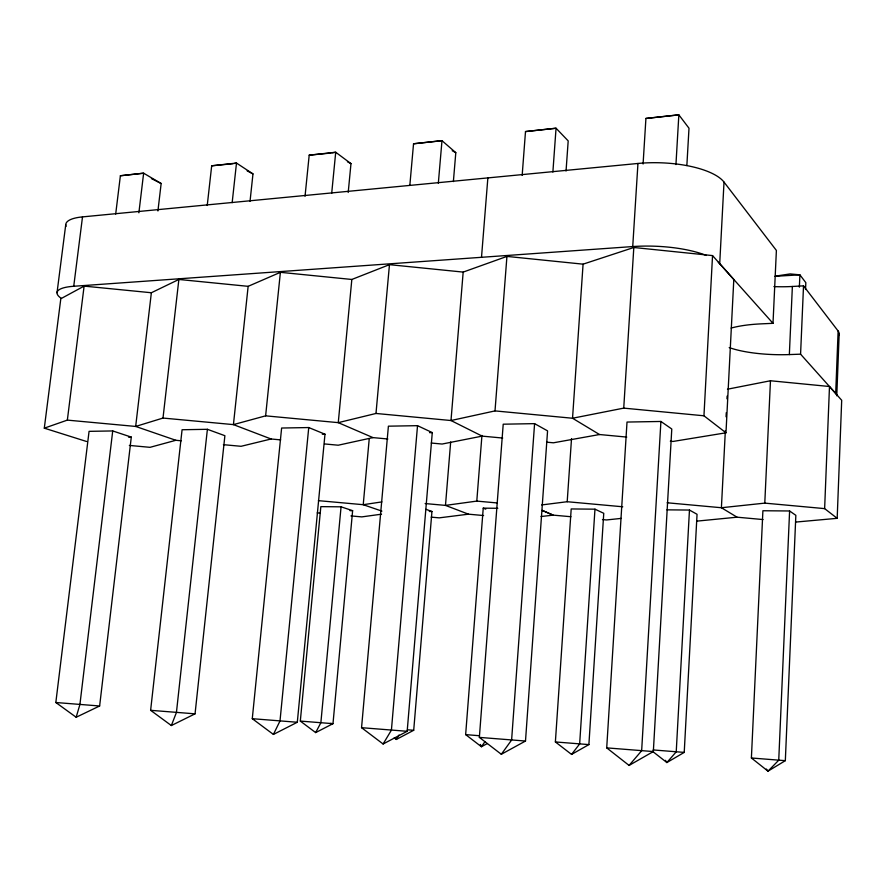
<?xml version="1.0" encoding="UTF-8"?>
<svg xmlns="http://www.w3.org/2000/svg" width="886" height="886" viewBox="0 0 886 886"><rect width="100%" height="100%" fill="white"/><g stroke="black" fill="none" stroke-linecap="round" stroke-linejoin="round"><path stroke-width="1.33" d="M829.484 386.506L841.7 400.273L837.181 518.321L824.633 508.619L829.484 386.506L770.466 380.758L727.472 389.209M839.175 333.701L836.772 395.809A51.687 11.673 1.8 0 0 835.686 393.473L838.123 331.01L803.524 285.846L792.372 286.477A58.908 17.953 0.8 0 1 773.899 286.599M785.328 760.675L795.849 515.331L789.603 510.978L762.901 510.746L751.394 757.984L767.996 771.163L785.328 760.675L751.394 757.984M805.54 289.5L805.828 282.667L799.903 274.837L790.113 273.918L775.172 276.177M729.211 347.567A59.373 15.472 1.4 0 0 789.348 354.577L792.372 286.477M789.603 510.978L778.739 760.221L767.996 771.163L766.39 769.048M799.36 287.164L799.903 274.837L775.195 276.299M835.686 393.473L800.579 354.178L803.524 285.846M731.116 328.086A59.373 15.472 1.4 0 1 761.085 323.866L773.002 323.324L776.391 250.439L724.017 182.095A66.749 24 1.9 0 0 637.953 163.467L82.509 216.893A46.006 13.29 9 0 0 66.018 226.417M667.125 502.772L721.403 507.733L764.784 503.126L770.466 380.758M725.357 430.563L721.403 507.733L737.074 517.191L763.045 519.561M726.055 416.774L726.276 412.643M726.974 398.855L727.118 396.097M670.314 441.195L673.039 441.45L725.977 432.8L733.807 279.5L712.543 255.589L633.811 247.493L583.077 264.161L506.936 256.408L463.179 272.091L389.463 264.659L351.831 279.467L280.397 272.323L248.146 286.333L178.872 279.455L151.362 292.745L84.115 286.112L60.813 298.737L44.3 428.159L86.606 441.505M773.002 323.324L719.709 263.685L724.017 182.095M666.937 509.849L689.463 510.048L676.228 751.837L666.881 762.547L652.528 751.328M665.419 760.321L666.881 762.547L684.225 752.402L697.049 514.29L689.463 510.048M725.977 432.8L703.949 415.789L712.543 255.589M653.336 751.561L671.787 429.012L660.912 421.459L627.011 422.057L606.711 747.873L629.082 765.426L653.336 751.561L606.711 747.873M686.86 165.538L688.998 128.237L678.853 114.837L645.916 118.447L643.081 164.021M660.912 421.459L641.652 750.752L629.082 765.426M675.94 164.586L678.853 114.837L645.916 118.447M61.444 298.471A46.349 11.452 8.3 0 1 73.737 286.267L632.726 246.563L637.953 163.467M44.3 428.159L67.347 420.119L135.669 426.443L163.002 418.059L233.428 424.615L265.623 415.844L338.264 422.644L375.985 413.463L450.996 420.529L495.008 410.905L572.533 418.247L623.733 408.125L633.811 247.493M588.891 744.605L603.754 513.304L594.971 509.173L571.193 508.952L555.378 741.947L571.559 754.418L588.891 744.605L555.378 741.947M594.971 509.173L579.654 743.93L571.559 754.418M583.077 264.161L572.533 418.247L599.512 434.528L626.745 437.086M541.667 504.942L567.195 501.72L571.525 438.548M525.498 741.039L547.57 430.873L534.59 423.641L503.215 424.195L479.359 737.385L501.31 754.285L525.498 741.039L479.359 737.385M566.043 171.053L568.192 140.896L556.054 128.226L525.498 131.571L522.164 175.417M534.59 423.641L511.61 740.043L501.31 754.285M552.875 172.061L556.054 128.226L525.498 131.571M487.256 743.575L481.43 746.732L465.648 734.605L483.235 508.154L497.799 508.287M495.008 410.905L506.936 256.408M425.136 503.558L445.481 505.397L476.79 501.099L481.94 435.436M481.508 257.305L487.865 177.898M463.179 272.091L450.996 420.529L482.161 436.122L502.716 438.049M450.675 441.97L445.481 505.397L468.472 514.179L483.59 515.541M407.172 731.304L432.279 432.601L417.527 425.668L388.4 426.177L361.554 727.683L383.106 743.996L407.172 731.304L361.554 727.683M453.377 181.586L455.803 152.658L441.981 140.664L413.54 143.776L409.864 185.041M394.226 737.894L396.297 739.478L413.707 730.274L431.947 511.499L425.978 509.317M417.527 425.668L391.413 730.142L383.106 743.996M438.326 183.269L441.981 140.664L413.54 143.776M369.252 438.57L363.227 504.699L381.899 511.122M375.985 413.463L389.463 264.659M352.628 510.668L332.992 723.674L315.66 732.6L300.31 721.082L320.843 506.637L341.066 506.825L352.628 510.668L349.959 510.635M351.831 279.467L338.264 422.644L372.962 437.606L387.869 439.002M341.066 506.825L320.865 722.755L315.66 732.6M297.308 722.256L324.985 434.206L308.749 427.55L281.626 428.027L252.277 718.69L273.409 734.439L297.308 722.256L252.277 718.69M348.209 192.472L350.978 163.633L335.716 152.248L309.192 155.161L305.039 196.271M308.749 427.55L279.998 720.971L273.409 734.439M331.696 193.303L335.716 152.248L332.095 152.835M265.623 415.844L280.397 272.323M248.146 286.333L233.428 424.615L271.094 438.991L280.685 439.888M195.053 713.839L224.889 435.702L207.39 429.3L182.084 429.743L150.62 710.317L171.352 725.545L195.053 713.839L150.62 710.317M250.029 201.332L252.975 173.9L236.496 163.068L211.688 165.793L207.235 205.474M207.39 429.3L176.436 712.444L171.352 725.545M232.165 202.672L236.496 163.068L234.292 163.478M163.002 418.059L178.872 279.455M99.631 705.987L131.294 437.108L112.721 430.939L89.065 431.349L55.829 702.509L76.163 717.25L99.631 705.987L55.829 702.509M157.918 210.979L161.152 183.513L143.632 173.191L120.385 175.749L115.689 214.08M151.362 292.745L135.669 426.443L175.86 440.287L181.287 440.796M112.721 430.939L79.917 704.492L76.163 717.25M138.88 212.795L143.632 173.191L120.385 175.749M67.347 420.119L84.115 286.112M73.737 286.267L82.509 216.893M57.025 292.734L65.752 224.612M396.297 739.478L399.021 735.015M485.007 741.604L481.43 746.732L480.389 744.462M175.86 440.287L150.022 447.33L129.345 445.425M271.094 438.991L241.07 446.3L223.405 444.672M372.962 437.606L338.208 445.215L324.52 443.941M482.161 436.122L442.092 444.041L431.238 443.033M599.512 434.528L553.418 442.801L546.562 442.158M381.91 501.897L363.227 504.699L318.395 500.656M381.534 514.179L361.776 516.892L350.967 515.918M468.472 514.179L439.212 517.856L431.15 517.136M541.003 516.538L553.174 515.131L542.143 510.369L553.108 515.12L570.927 516.726M621.219 518.399L606.567 519.949L602.458 519.584M211.688 165.793L233.184 163.677M309.192 155.161L330.888 153.034M697.26 521.09L737.074 517.191M795.872 522.053L837.181 518.321M789.348 354.577L800.579 354.178M128.536 437.152L131.294 437.108M322.305 434.251L324.985 434.206M429.544 432.645L432.279 432.601M429.311 511.477L431.947 511.499M684.225 752.402L653.192 749.944M407.449 729.809L413.707 730.274M330.279 723.452L332.992 723.674L300.31 721.082M465.648 734.605L479.138 735.712M476.79 501.099L497.112 502.938M317.188 512.894L319.89 513.138M764.784 503.126L824.633 508.619M567.195 501.72L622.758 506.781M623.733 408.125L703.949 415.789M483.235 508.154L485.761 509.151M151.406 178.584L161.152 183.513M247.15 170.887L252.975 173.9M347.434 161.761L350.978 163.633M452.203 150.72L455.803 152.658M838.123 331.01A51.333 13.578 1.2 0 1 838.765 335.484M632.726 246.563A67.358 20.732 2.3 0 1 706.319 255.456M718.336 262.311A67.358 20.732 2.3 0 1 719.709 263.685"/></g></svg>
